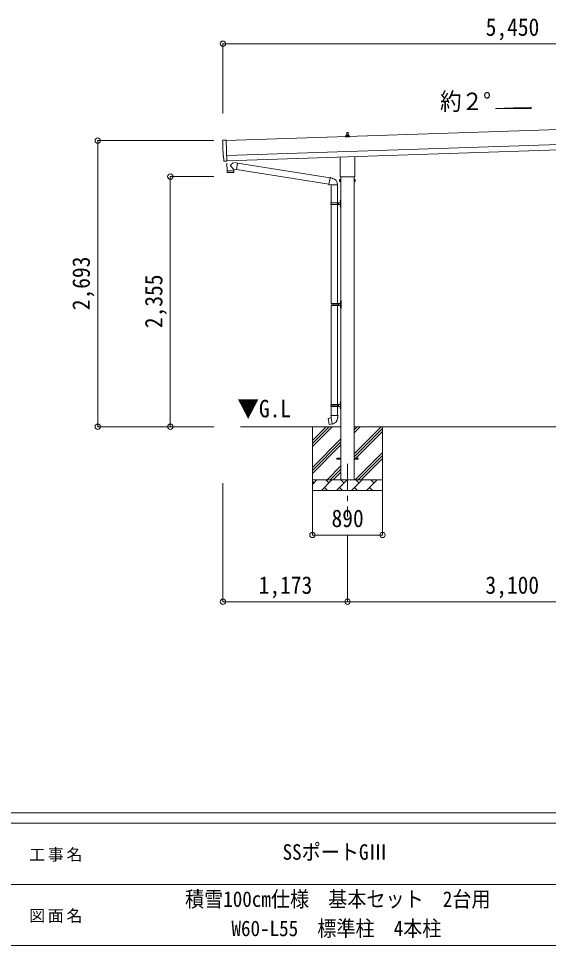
# Model space of a CAD drawing. Units: millimetres at full size, sheet at 1:50; some dimension numbers follow another scale. Extents: x -14053 to 14053, y -9700 to 9700.
# Drawn here: x -717 to 4276, y -9700 to -973 of the extents above; entities that cross this region are included whole.
import ezdxf
from ezdxf.enums import TextEntityAlignment as Align

# ---------------------------------------------------------------- set-up
doc = ezdxf.new("R2010")
doc.units = ezdxf.units.MM
doc.header["$LTSCALE"] = 50
doc.header["$PDMODE"] = 32
doc.header["$PDSIZE"] = 50
doc.linetypes.add('CHAIN1', pattern=[8, 5, -1, 1, -1])
for name, color, linetype, lineweight in [('0-0_0', 7, 'Continuous', 9), ('0-1_Defpoints', 4, 'Continuous', 9), ('0-2_TEXT1', 7, 'Continuous', 9), ('0-6_PARTS1', 6, 'Continuous', 9), ('F-0', 7, 'Continuous', 9)]:
    doc.layers.add(name, color=color, linetype=linetype, lineweight=lineweight)
doc.styles.add('ＭＳ ゴシック', font='')
doc.styles.get('ＭＳ ゴシック').set_extended_font_data('MS Gothic')

msp = doc.modelspace()

# ---------------------------------------------------------------- linework, layer by layer
at = {"layer": '0-0_0'}
for p, q in [((2319.54, -4815.76), (1375.38, -4815.76)), ((2052.04, -4815.76), (2052.04, -5415.76)), ((2052.04, -5000.81), (2237.09, -4815.76)), ((2052.04, -4972.53), (2208.8, -4815.76)), ((2052.04, -4944.24), (2180.52, -4815.76)), ((5419.54, -4815.76), (2444.54, -4815.76)), ((2444.54, -5070.86), (2699.63, -4815.76)), ((2444.54, -4872.87), (2501.64, -4815.76)), ((2444.54, -4844.59), (2473.36, -4815.76)), ((2444.54, -5099.14), (2712.04, -4831.64)), ((2444.54, -5127.43), (2712.04, -4859.93)), ((2712.04, -4815.76), (2712.04, -5415.76)), ((2052.04, -5198.8), (2319.54, -4931.3)), ((2052.04, -5227.09), (2319.54, -4959.59)), ((2052.04, -5255.37), (2319.54, -4987.87)), ((2454.19, -5315.76), (2712.04, -5057.92)), ((2482.48, -5315.76), (2712.04, -5086.2)), ((2510.76, -5315.76), (2712.04, -5114.49)), ((2189.63, -5315.76), (2319.54, -5185.86)), ((2217.92, -5315.76), (2319.54, -5214.14)), ((2052.04, -5315.76), (2712.04, -5315.76)), ((2052.04, -5358.65), (2094.93, -5315.76)), ((2136.35, -5415.76), (2236.35, -5315.76)), ((2207.8, -5344.31), (2179.24, -5315.76)), ((2246.2, -5315.76), (2319.54, -5242.43)), ((2277.77, -5415.76), (2377.77, -5315.76)), ((2349.22, -5344.31), (2320.66, -5315.76)), ((2419.19, -5415.76), (2519.19, -5315.76)), ((2490.64, -5344.31), (2462.09, -5315.76)), ((2560.61, -5415.76), (2660.61, -5315.76)), ((2632.06, -5344.31), (2603.51, -5315.76)), ((2708.75, -5315.76), (2712.04, -5312.48)), ((2066.38, -5344.31), (2052.04, -5329.97)), ((2164.9, -5387.21), (2193.46, -5415.76)), ((2306.32, -5387.21), (2334.88, -5415.76)), ((2447.75, -5387.21), (2476.3, -5415.76)), ((2589.17, -5387.21), (2617.72, -5415.76)), ((2712.04, -5415.76), (2052.04, -5415.76))]:
    msp.add_line(p, q, dxfattribs=at)
at = {"layer": '0-1_Defpoints'}
for p, q in [((6623.4, -1942.68), (1240.39, -2122.11)), ((1245.05, -2262.04), (6628.06, -2082.6)), ((2363.79, -2087), (2363.79, -2079.29)), ((2400.29, -2087), (2363.79, -2087)), ((2364.17, -2078.5), (2399.9, -2078.5)), ((2364.55, -2078.31), (2371.27, -2076.68)), ((2371.65, -2076.5), (2392.42, -2076.5)), ((2372.04, -2075.71), (2372.04, -2071.5)), ((2373.04, -2071.5), (2391.04, -2071.5)), ((2376.04, -2071.5), (2376.76, -2047.97)), ((2377.76, -2047), (2386.31, -2047)), ((2387.31, -2047.97), (2388.04, -2071.5)), ((2392.04, -2075.71), (2392.04, -2071.5)), ((2399.52, -2078.31), (2392.8, -2076.68)), ((2400.29, -2087), (2400.29, -2079.29)), ((1246.72, -2312.01), (6629.73, -2132.57)), ((1227.22, -2316.43), (1220.3, -2316.3)), ((2313.74, -2450.99), (2313.74, -2276.44)), ((2450.34, -2271.89), (2450.34, -2450.99)), ((2308.04, -2489.26), (2308.79, -2487.95)), ((2308.04, -2489.26), (2308.04, -2506.26)), ((2308.04, -2506.26), (2308.79, -2507.58)), ((2315.04, -2492.85), (2308.79, -2492.85)), ((2315.04, -2502.67), (2308.79, -2502.67)), ((2315.04, -2507.58), (2308.79, -2507.58)), ((2312.04, -2459.76), (2312.04, -2454.26)), ((2449.97, -2463.26), (2314.1, -2463.26)), ((2317.54, -2506.96), (2315.04, -2506.96)), ((2319.54, -2463.26), (2319.54, -5315.76)), ((2444.54, -5315.76), (2444.54, -2463.26)), ((2446.54, -2506.96), (2449.04, -2506.96)), ((2449.04, -2492.85), (2455.28, -2492.85)), ((2449.04, -2502.67), (2455.28, -2502.67)), ((2449.04, -2507.58), (2455.28, -2507.58)), ((2452.04, -2454.26), (2452.04, -2459.76)), ((2456.04, -2489.26), (2455.28, -2487.95)), ((2456.04, -2506.26), (2455.28, -2507.58)), ((2456.04, -2489.26), (2456.04, -2506.26)), ((2282.04, -5111.26), (2319.54, -5111.26)), ((2282.04, -5120.26), (2282.04, -5111.26)), ((2282.04, -5120.26), (2319.54, -5120.26)), ((2444.54, -5111.26), (2482.04, -5111.26)), ((2444.54, -5120.26), (2482.04, -5120.26)), ((2482.04, -5120.26), (2482.04, -5111.26))]:
    msp.add_line(p, q, dxfattribs=at)
at = {"layer": '0-1_Defpoints', "color": 7, "linetype": 'CHAIN1'}
msp.add_line((2382.04, -5165.76), (2382.04, -5665.76), dxfattribs=at)
at = {"layer": '0-1_Defpoints'}
for points in [[(1208.72, -2119.73), (1240.22, -2117.03), (1246.81, -2314.77)], [(1217.36, -2313.4), (1215.79, -2266.4), (1215.19, -2266.42)], [(1227.96, -2316.13), (1228.6, -2315.48), (1246.85, -2315.78)], [(2315.04, -2507.58), (2315.04, -2487.95), (2308.79, -2487.95)], [(2315.04, -2506.96), (2315.04, -2488.56), (2317.54, -2488.56)], [(2449.04, -2506.96), (2449.04, -2488.56), (2446.54, -2488.56)], [(2449.04, -2507.58), (2449.04, -2487.95), (2455.28, -2487.95)]]:
    msp.add_lwpolyline(points, dxfattribs=at)
for points in [[(2317.54, -2508.26), (2317.54, -2487.26), (2319.54, -2487.26), (2319.54, -2508.26)], [(2446.54, -2508.26), (2446.54, -2487.26), (2444.54, -2487.26), (2444.54, -2508.26)]]:
    msp.add_lwpolyline(points, close=True, dxfattribs=at)
for centre, radius, start, end in [((2364.79, -2079.29), 1, 103.62699, 180), ((2371.04, -2075.71), 1, 283.62699, 0), ((2376.12, -2072.13), 4.13, 90, 171.17633), ((2373.04, -2072.5), 1, 90, 180), ((2377.76, -2048), 1, 90, 178.60509), ((2385.37, -2071.5), 4.83, 133.60282, 180), ((2378.7, -2071.5), 4.83, 0, 46.39718), ((2386.31, -2048), 1, 1.39491, 90), ((2387.95, -2072.13), 4.13, 8.82367, 90), ((2391.04, -2072.5), 1, 0, 90), ((2393.04, -2075.71), 1, 180, 256.37301), ((2399.29, -2079.29), 1, 0, 76.37301), ((2312.38, -2490.4), 4.34, 145.61575, 214.38425), ((2324.28, -2497.76), 16.24, 162.41205, 197.58795), ((2312.38, -2505.12), 4.34, 145.61575, 214.38425), ((2316.04, -2454.26), 4, 125.09963, 180), ((2316.04, -2459.76), 4, 180, 194.47751), ((2316.04, -2459.76), 4, 194.47751, 241.04498), ((2448.04, -2459.76), 4, 298.95502, 345.52249), ((2448.04, -2454.26), 4, 0, 54.90037), ((2448.04, -2459.76), 4, 345.52249, 0), ((2439.79, -2497.76), 16.24, 342.41205, 17.58795), ((2451.69, -2490.4), 4.34, 325.61575, 34.38425), ((2451.69, -2505.12), 4.34, 325.61575, 34.38425)]:
    msp.add_arc(centre, radius, start, end, dxfattribs=at)
for centre, major_axis, ratio, start_param, end_param in [((1208.98, -2122.72), (-3, -0.1), 0.99863, 4.7647489, 6.2979817), ((-3551.89, -2351.88), (4760.73, 158.69), 0.99863, 6.2686928, 6.2979817), ((1215.05, -2262.02), (-4.4, -0.15), 0.99863, 6.2686928, 7.8539816), ((1220.36, -2313.29), (-2.11, -2.14), 0.9974, 5.5252311, 7.0411395), ((1227.25, -2315.43), (-0.704, -0.714), 0.9974, 0.7579542, 1.5707963)]:
    msp.add_ellipse(centre, major_axis=major_axis, ratio=ratio, start_param=start_param, end_param=end_param, dxfattribs=at)
at = {"layer": '0-2_TEXT1'}
for p, q in [((1246.81, -2334.77), (1246.85, -2335.77)), ((1308.14, -2329.96), (1280.92, -2352.99)), ((1345.83, -2333.25), (1319.91, -2329.57)), ((1345.83, -2333.25), (1336.86, -2396.32)), ((1346.06, -2335.16), (2218.17, -2474.01)), ((1248.85, -2407.98), (1249.51, -2421.02)), ((1310.12, -2421.95), (1252.61, -2423.86)), ((1253.32, -2406.83), (1253.37, -2407.83)), ((1312.38, -2392.84), (1280.89, -2360.33)), ((1308.29, -2405), (1308.3, -2406)), ((1312.38, -2392.84), (1336.86, -2396.32)), ((1312.38, -2392.84), (1312.78, -2404.85)), ((1336.63, -2394.41), (2207.74, -2533.11)), ((2207.42, -2534.92), (2212.95, -2503.56)), ((2218.49, -2472.19), (2212.95, -2503.56)), ((2218.49, -2472.19), (2219.63, -2470.21)), ((2219.63, -2470.21), (2223.19, -2470.84)), ((2223.19, -2470.84), (2223.61, -2473.19)), ((2238.12, -2476.01), (2239.81, -2477.64)), ((2239.81, -2477.64), (2241.92, -2478.09)), ((2207.42, -2534.92), (2207.82, -2537.18)), ((2207.42, -2534.92), (2212.58, -2535.74)), ((2207.82, -2537.18), (2211.38, -2537.81)), ((2211.38, -2537.81), (2212.58, -2535.74)), ((2212.58, -2535.74), (2227.18, -2538.05)), ((2227.18, -2538.05), (2229.39, -2537.07)), ((2289.68, -2537.46), (2228.5, -2537.46)), ((2229.54, -2537.46), (2229.54, -2706.76)), ((2289.54, -2537.46), (2289.54, -2706.76)), ((2313.23, -2689.61), (2315.28, -2690.61)), ((2314.5, -2687.61), (2315.14, -2687.61)), ((2314.5, -2687.61), (2314.5, -2695.91)), ((2314.5, -2695.91), (2315.14, -2695.91)), ((2315.14, -2687.61), (2315.14, -2695.91)), ((2315.14, -2687.61), (2315.54, -2688.01)), ((2315.14, -2695.91), (2315.54, -2695.51)), ((2315.28, -2690.61), (2315.89, -2691.76)), ((2315.54, -2683.76), (2318.54, -2682.26)), ((2315.54, -2683.76), (2315.54, -2715.76)), ((2315.54, -2688.01), (2315.54, -2695.51)), ((2318.54, -2682.26), (2318.54, -2715.76)), ((2318.54, -2682.26), (2319.54, -2682.26)), ((2319.54, -2682.26), (2319.54, -2715.76)), ((2226.54, -2708.76), (2276.87, -2708.76)), ((2226.54, -2722.76), (2276.87, -2722.76)), ((2227.54, -2706.76), (2313.54, -2706.76)), ((2227.54, -2706.76), (2227.54, -2708.76)), ((2227.54, -2724.76), (2227.54, -2722.76)), ((2227.54, -2724.76), (2313.54, -2724.76)), ((2229.54, -2724.76), (2229.54, -3656.76)), ((2286.54, -2706.76), (2286.54, -2711.26)), ((2286.54, -2711.26), (2288.54, -2711.26)), ((2286.54, -2724.76), (2286.54, -2720.26)), ((2286.54, -2720.26), (2288.54, -2720.26)), ((2288.54, -2711.26), (2288.54, -2715.76)), ((2288.54, -2720.26), (2288.54, -2715.76)), ((2289.54, -2724.76), (2289.54, -3656.76)), ((2294.54, -2706.76), (2294.54, -2715.76)), ((2294.54, -2711.26), (2297.54, -2711.26)), ((2294.54, -2724.76), (2294.54, -2715.76)), ((2294.54, -2720.26), (2297.54, -2720.26)), ((2297.54, -2711.26), (2297.54, -2715.76)), ((2297.54, -2720.26), (2297.54, -2715.76)), ((2313.23, -2737.61), (2315.28, -2738.61)), ((2314.5, -2735.61), (2315.14, -2735.61)), ((2314.5, -2735.61), (2314.5, -2743.91)), ((2314.5, -2743.91), (2315.14, -2743.91)), ((2315.14, -2735.61), (2315.14, -2743.91)), ((2315.14, -2735.61), (2315.54, -2736.01)), ((2315.14, -2743.91), (2315.54, -2743.51)), ((2315.28, -2738.61), (2315.89, -2739.76)), ((2315.54, -2747.76), (2315.54, -2715.76)), ((2315.54, -2736.01), (2315.54, -2743.51)), ((2315.54, -2747.76), (2318.54, -2749.26)), ((2318.54, -2749.26), (2318.54, -2715.76)), ((2318.54, -2749.26), (2319.54, -2749.26)), ((2319.54, -2749.26), (2319.54, -2715.76)), ((2229.04, -3658.76), (2279.37, -3658.76)), ((2230.04, -3656.76), (2316.04, -3656.76)), ((2289.04, -3656.76), (2289.04, -3661.26)), ((2289.04, -3661.26), (2291.04, -3661.26)), ((2291.04, -3661.26), (2291.04, -3665.76)), ((2297.04, -3656.76), (2297.04, -3665.76)), ((2297.04, -3661.26), (2300.04, -3661.26)), ((2300.04, -3661.26), (2300.04, -3665.76)), ((2315.73, -3639.61), (2317.78, -3640.61)), ((2317, -3637.61), (2317.64, -3637.61)), ((2317, -3637.61), (2317, -3645.91)), ((2317, -3645.91), (2317.64, -3645.91)), ((2317.64, -3637.61), (2317.64, -3645.91)), ((2317.64, -3637.61), (2318.04, -3638.01)), ((2317.64, -3645.91), (2318.04, -3645.51)), ((2317.78, -3640.61), (2318.39, -3641.76)), ((2318.04, -3633.76), (2321.04, -3632.26)), ((2318.04, -3633.76), (2318.04, -3665.76)), ((2318.04, -3638.01), (2318.04, -3645.51)), ((2321.04, -3632.26), (2321.04, -3665.76)), ((2321.04, -3632.26), (2322.04, -3632.26)), ((2322.04, -3632.26), (2322.04, -3665.76)), ((2229.04, -3672.76), (2279.37, -3672.76)), ((2229.54, -3674.75), (2229.54, -4606.76)), ((2230.04, -3674.76), (2316.04, -3674.76)), ((2289.04, -3674.76), (2289.04, -3670.26)), ((2289.04, -3670.26), (2291.04, -3670.26)), ((2289.54, -3674.75), (2289.54, -4606.76)), ((2291.04, -3670.26), (2291.04, -3665.76)), ((2297.04, -3674.76), (2297.04, -3665.76)), ((2297.04, -3670.26), (2300.04, -3670.26)), ((2300.04, -3670.26), (2300.04, -3665.76)), ((2315.73, -3687.61), (2317.78, -3688.61)), ((2317, -3685.61), (2317.64, -3685.61)), ((2317, -3685.61), (2317, -3693.91)), ((2317, -3693.91), (2317.64, -3693.91)), ((2317.64, -3685.61), (2317.64, -3693.91)), ((2317.64, -3685.61), (2318.04, -3686.01)), ((2317.64, -3693.91), (2318.04, -3693.51)), ((2317.78, -3688.61), (2318.39, -3689.76)), ((2318.04, -3697.76), (2318.04, -3665.76)), ((2318.04, -3686.01), (2318.04, -3693.51)), ((2318.04, -3697.76), (2321.04, -3699.26)), ((2321.04, -3699.26), (2321.04, -3665.76)), ((2321.04, -3699.26), (2322.04, -3699.26)), ((2322.04, -3699.26), (2322.04, -3665.76)), ((2226.54, -4608.76), (2276.87, -4608.76)), ((2226.54, -4622.76), (2276.87, -4622.76)), ((2227.54, -4606.76), (2313.54, -4606.76)), ((2227.54, -4606.76), (2227.54, -4608.76)), ((2227.54, -4624.76), (2227.54, -4622.76)), ((2227.54, -4624.76), (2313.54, -4624.76)), ((2229.54, -4624.76), (2229.54, -4709.69)), ((2286.54, -4606.76), (2286.54, -4611.26)), ((2286.54, -4611.26), (2288.54, -4611.26)), ((2286.54, -4624.76), (2286.54, -4620.26)), ((2286.54, -4620.26), (2288.54, -4620.26)), ((2288.54, -4611.26), (2288.54, -4615.76)), ((2288.54, -4620.26), (2288.54, -4615.76)), ((2289.54, -4624.76), (2289.54, -4709.69)), ((2294.54, -4606.76), (2294.54, -4615.76)), ((2294.54, -4611.26), (2297.54, -4611.26)), ((2294.54, -4624.76), (2294.54, -4615.76)), ((2294.54, -4620.26), (2297.54, -4620.26)), ((2297.54, -4611.26), (2297.54, -4615.76)), ((2297.54, -4620.26), (2297.54, -4615.76)), ((2313.23, -4589.61), (2315.28, -4590.61)), ((2314.5, -4587.61), (2315.14, -4587.61)), ((2314.5, -4587.61), (2314.5, -4595.91)), ((2314.5, -4595.91), (2315.14, -4595.91)), ((2315.14, -4587.61), (2315.14, -4595.91)), ((2315.14, -4587.61), (2315.54, -4588.01)), ((2315.14, -4595.91), (2315.54, -4595.51)), ((2315.28, -4590.61), (2315.89, -4591.76)), ((2315.54, -4583.76), (2318.54, -4582.26)), ((2315.54, -4583.76), (2315.54, -4615.76)), ((2315.54, -4588.01), (2315.54, -4595.51)), ((2315.54, -4647.76), (2315.54, -4615.76)), ((2318.54, -4582.26), (2318.54, -4615.76)), ((2318.54, -4582.26), (2319.54, -4582.26)), ((2318.54, -4649.26), (2318.54, -4615.76)), ((2319.54, -4582.26), (2319.54, -4615.76)), ((2319.54, -4649.26), (2319.54, -4615.76)), ((2227.69, -4709.69), (2225.54, -4710.47)), ((2225.54, -4710.47), (2225.54, -4714.09)), ((2227.69, -4709.69), (2259.54, -4709.69)), ((2227.69, -4709.69), (2227.78, -4714.9)), ((2291.39, -4709.69), (2259.54, -4709.69)), ((2291.39, -4709.69), (2293.54, -4710.47)), ((2293.54, -4710.47), (2293.54, -4714.09)), ((2313.23, -4637.61), (2315.28, -4638.61)), ((2314.5, -4635.61), (2315.14, -4635.61)), ((2314.5, -4635.61), (2314.5, -4643.91)), ((2314.5, -4643.91), (2315.14, -4643.91)), ((2315.14, -4635.61), (2315.14, -4643.91)), ((2315.14, -4635.61), (2315.54, -4636.01)), ((2315.14, -4643.91), (2315.54, -4643.51)), ((2315.28, -4638.61), (2315.89, -4639.76)), ((2315.54, -4636.01), (2315.54, -4643.51)), ((2315.54, -4647.76), (2318.54, -4649.26)), ((2318.54, -4649.26), (2319.54, -4649.26)), ((2201.08, -4738.14), (2200.27, -4739.31)), ((2200.27, -4739.31), (2209.89, -4793.87)), ((2228.94, -4732.89), (2201.08, -4738.14)), ((2213.82, -4735.54), (2213.61, -4735.78)), ((2223.91, -4792.78), (2223.63, -4792.62)), ((2225.54, -4714.09), (2227.78, -4714.9)), ((2227.78, -4714.9), (2228.03, -4729.69)), ((2228.03, -4729.69), (2229.39, -4731.69)), ((2239.3, -4790.18), (2229.16, -4732.71)), ((2229.19, -4731.89), (2229.19, -4732.59)), ((2229.39, -4731.69), (2229.35, -4731.69)), ((2239.6, -4790.95), (2239.36, -4790.29)), ((2289.72, -4731.63), (2289.65, -4733.79)), ((2291.04, -4729.69), (2289.72, -4731.63)), ((2293.54, -4714.09), (2291.29, -4714.9))]:
    msp.add_line(p, q, dxfattribs=at)
for points in [[(1246.45, -2335.77), (1248.82, -2406.98), (1312.78, -2404.85)], [(1313.02, -2418.9), (1312.82, -2405.85), (1248.85, -2407.98)], [(2218.49, -2472.19), (2223.61, -2473.19), (2238.12, -2476.01)], [(2313.23, -2693.91), (2315.28, -2692.91), (2315.89, -2691.76)], [(2313.23, -2741.91), (2315.28, -2740.91), (2315.89, -2739.76)], [(2315.73, -3643.91), (2317.78, -3642.91), (2318.39, -3641.76)], [(2315.73, -3691.91), (2317.78, -3690.91), (2318.39, -3689.76)], [(2313.23, -4593.91), (2315.28, -4592.91), (2315.89, -4591.76)], [(2291.39, -4709.69), (2291.29, -4714.9), (2291.04, -4729.69)], [(2313.23, -4641.91), (2315.28, -4640.91), (2315.89, -4639.76)], [(2239.03, -4790.09), (2211.05, -4794.69), (2209.89, -4793.87)], [(2216.06, -4735.32), (2215.78, -4735.17), (2213.82, -4735.54)], [(2226.1, -4792.22), (2225.88, -4792.45), (2223.91, -4792.78)]]:
    msp.add_lwpolyline(points, dxfattribs=at)
for centre, radius, start, end in [((1284.31, -2356.68), 5, 132.56466, 226.88314), ((1252.51, -2420.86), 3, 182.90915, 271.95747), ((1310.02, -2418.95), 3, 271.90915, 0.90915), ((2229.39, -2537.07), 60.3, 359.62495, 78), ((2318.83, -2691.76), 6, 136.21765, 223.78235), ((2313.54, -2704.76), 2, 270, 359.99998), ((2275.29, -2715.76), 49.25, 171.82876, 180.00002), ((2275.29, -2715.76), 49.25, 180.00002, 188.17127), ((2276.87, -2706.76), 2, 270, 359.99998), ((2276.87, -2724.76), 2, 0.00005, 90.00004), ((2318.83, -2739.76), 6, 136.21765, 223.78235), ((2313.54, -2726.76), 2, 0.00005, 90.00004), ((2279.37, -3656.76), 2, 270, 359.99998), ((2321.33, -3641.76), 6, 136.21765, 223.78235), ((2316.04, -3654.76), 2, 270, 359.99998), ((2279.37, -3674.76), 2, 0.00005, 90.00004), ((2321.33, -3689.76), 6, 136.21765, 223.78235), ((2316.04, -3676.76), 2, 0.00005, 90.00004), ((2275.29, -4615.76), 49.25, 171.82876, 180.00002), ((2275.29, -4615.76), 49.25, 180.00002, 188.17127), ((2276.87, -4606.76), 2, 270, 359.99998), ((2276.87, -4624.76), 2, 0.00005, 90.00004), ((2318.83, -4591.76), 6, 136.21765, 223.78235), ((2313.54, -4604.76), 2, 270, 359.99998), ((2313.54, -4626.76), 2, 0.00005, 90.00004), ((2318.83, -4639.76), 6, 136.21765, 223.78235), ((2228.89, -4732.59), 0.3, 280.66842, 0), ((2229.39, -4731.89), 0.2, 100, 180), ((2239.08, -4790.39), 0.3, 20, 99.33158), ((2239.79, -4790.88), 0.2, 200, 279.96938), ((2229.39, -4731.69), 60.3, 279.96938, 358)]:
    msp.add_arc(centre, radius, start, end, dxfattribs=at)
at = {"layer": '0-6_PARTS1'}
for p, q in [((1209.04, -1210.53), (1209.04, -1867.17)), ((1209.04, -1210.53), (6659.04, -1210.53)), ((29.4, -2122.71), (1124.01, -2122.71)), ((29.4, -4815.76), (29.4, -2122.71)), ((713.15, -2460.76), (1124.01, -2460.76)), ((713.15, -4815.76), (713.15, -2460.76)), ((29.4, -4815.76), (1124.01, -4815.76)), ((713.15, -4815.76), (1124.01, -4815.76)), ((1209.04, -6463.6), (1209.04, -5348.99)), ((2052.04, -5835.54), (2052.04, -5415.76)), ((2712.04, -5835.54), (2712.04, -5415.76)), ((2052.04, -5835.54), (2712.04, -5835.54)), ((2382.04, -6463.6), (2382.04, -5835.54)), ((1209.04, -6463.6), (2382.04, -6463.6)), ((2382.04, -6463.6), (5482.04, -6463.6))]:
    msp.add_line(p, q, dxfattribs=at)
at = {"layer": '0-6_PARTS1', "color": 4}
for p, q in [((3776.72, -1820.57), (4112.72, -1808.16)), ((4112.72, -1820.57), (3776.72, -1820.57)), ((4112.72, -1808.16), (4112.72, -1820.57))]:
    msp.add_line(p, q, dxfattribs=at)
at = {"layer": '0-6_PARTS1'}
for p in [(1209.04, -1210.53), (29.4, -2122.71), (713.15, -2460.76), (29.4, -4815.76), (713.15, -4815.76), (2052.04, -5835.54), (2712.04, -5835.54), (1209.04, -6463.6), (2382.04, -6463.6)]:
    msp.add_point(p, dxfattribs=at)
at = {"layer": 'F-0', "color": 5, "lineweight": 5}
for p, q in [((-14053.43, -8450), (13346.57, -8450)), ((-14053.43, -8550), (8901.98, -8550)), ((-5748.03, -9125), (4501.97, -9125)), ((-14053.43, -9700), (13346.57, -9700))]:
    msp.add_line(p, q, dxfattribs=at)

# ---------------------------------------------------------------- texts
at = {"layer": '0-0_0', "style": 'ＭＳ ゴシック', "width": 0.9}
msp.add_text('▼G.L', height=165, dxfattribs=at).set_placement((1345.42, -4777.31), align=Align.BOTTOM_LEFT)
at = {"layer": '0-6_PARTS1', "color": 7, "style": 'ＭＳ ゴシック', "width": 0.9}
for s, p in [('5,450', (3684.04, -1185.53)), ('約２°', (3254.42, -1885.06)), ('890', (2232.04, -5810.54)), ('1,173', (1545.54, -6438.6)), ('3,100', (3682.04, -6438.6))]:
    msp.add_text(s, height=165, dxfattribs=at).set_placement(p, align=Align.BOTTOM_LEFT)
for s, p in [('2,693', (4.4, -3719.24)), ('2,355', (688.15, -3888.26))]:
    msp.add_text(s, height=165, rotation=90, dxfattribs=at).set_placement(p, align=Align.BOTTOM_LEFT)
at = {"layer": 'F-0', "style": 'ＭＳ ゴシック', "width": 0.9}
for s, p in [('SSポートGⅢ', (1770.72, -8937.5)), ('積雪100cm仕様\u3000基本セット\u30002台用', (851.97, -9380.76)), ('W60-L55\u3000標準柱\u30004本柱', (1289.47, -9656.45))]:
    msp.add_text(s, height=146.6, dxfattribs=at).set_placement(p, align=Align.BOTTOM_LEFT)
at = {"layer": 'F-0', "char_height": 110, "attachment_point": 7, "style": 'ＭＳ ゴシック'}
for s, insert in [('\\T1.17;工事名', (-616.19, -8912.5)), ('\\T1.17;図面名', (-616.19, -9487.5))]:
    msp.add_mtext(s, dxfattribs=dict(at, insert=insert))

doc.saveas('drawing.dxf')
